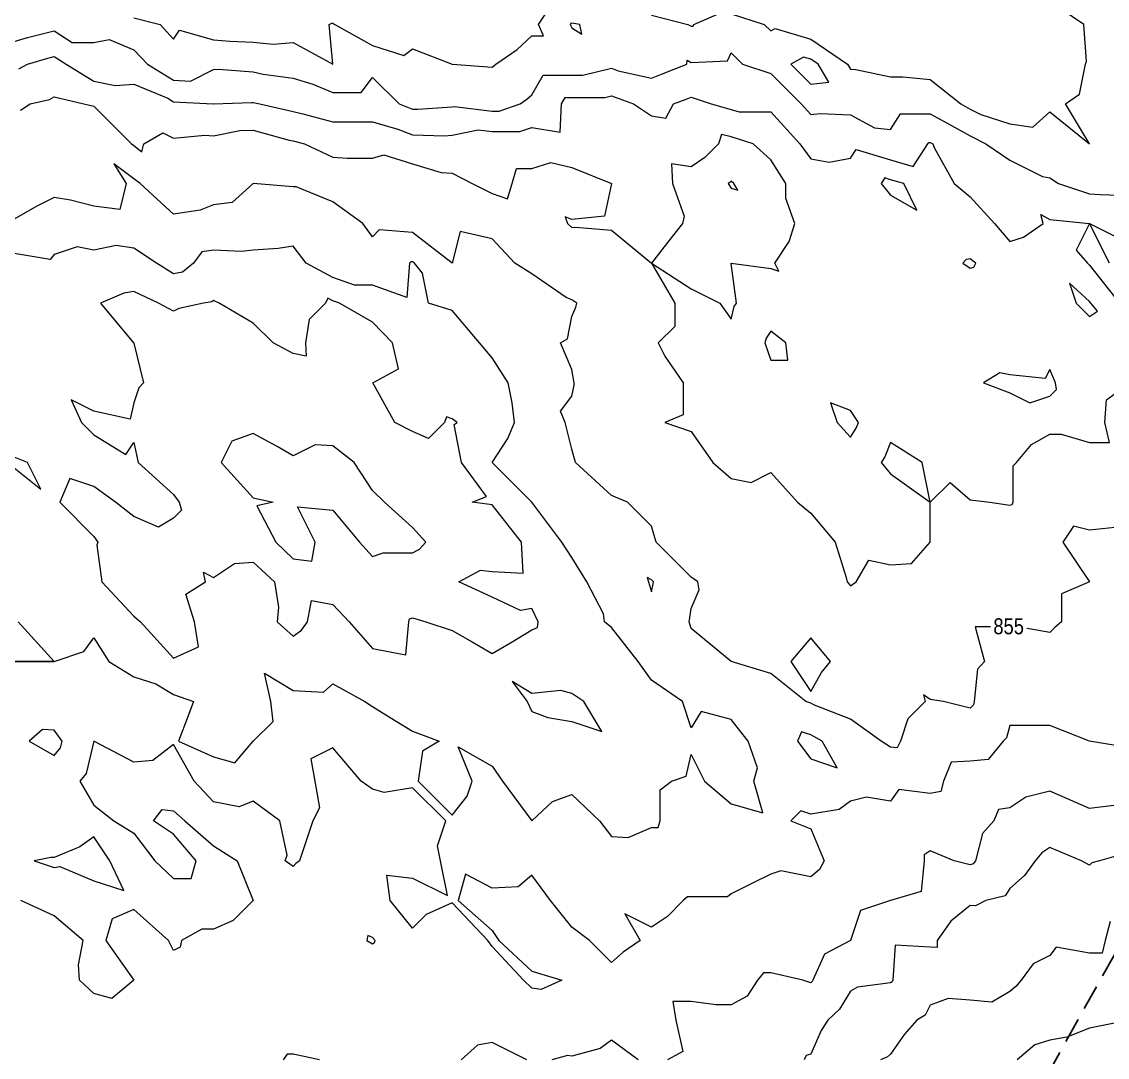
# Model space of a CAD drawing. Extents: x 532589 to 538856, y 6045658 to 6049082.
# Drawn here: x 536075 to 536617, y 6047909 to 6048426 of the extents above; entities that cross this region are included whole.
import ezdxf

# ---------------------------------------------------------------- set-up
doc = ezdxf.new("R2010")
doc.units = 0
doc.header["$LTSCALE"] = 5
doc.linetypes.add('foc-ACCESSROAD', pattern=[3.75, 2.5, -1.25])
doc.layers.add('C-AR', color=13, linetype='foc-ACCESSROAD')
doc.layers.add('C-TOPO-MAJR', color=7, linetype='Continuous', lineweight=15, true_color=0xd3aa5f)
doc.layers.add('C-TOPO-MINR', color=7, linetype='Continuous', lineweight=13, true_color=0xe9d5af)
doc.layers.add('C-TOPO-MAJR-TEXT', color=7, linetype='Continuous', true_color=0x644b1b)
doc.styles.get("Standard").update_dxf_attribs({"font": 'ARIALN.TTF'})

msp = doc.modelspace()

# ---------------------------------------------------------------- linework, layer by layer
at = {"layer": 'C-AR', "flags": 128}
msp.add_lwpolyline([(536194.759, 6047196.13), (536730.883, 6048156.681)], dxfattribs=at)
at = {"layer": 'C-TOPO-MAJR', "color": 9, "true_color": 0xbfbfbf, "flags": 128}
for points, elevation in [([(536621.281, 6048173.31), (536608.613, 6048172.042), (536600.651, 6048174.032), (536595.345, 6048166.071), (536608.613, 6048146.162), (536594.681, 6048140.186), (536594.681, 6048126.254), (536591.422, 6048123.537), (536588.705, 6048120.821), (536571.01, 6048124.04), (536568.796, 6048123.763), (536551.378, 6048123.763), (536556.124, 6048106.346), (536552.679, 6048102.555), (536550.986, 6048086.437), (536550.549, 6048084.777), (536548.888, 6048083.116), (536535.616, 6048086.437), (536528.98, 6048087.434), (536525.658, 6048089.759), (536526.489, 6048086.437), (536517.78, 6048077.728), (536514.051, 6048066.529), (536512.392, 6048063.209), (536509.071, 6048063.54), (536504.473, 6048066.529), (536489.163, 6048077.587), (536471.066, 6048084.625), (536469.255, 6048085.64), (536466.764, 6048086.437), (536449.346, 6048100.369), (536429.438, 6048106.346), (536409.53, 6048122.933), (536408.423, 6048126.254), (536408.624, 6048127.16), (536409.53, 6048132.89), (536413.514, 6048142.178), (536412.851, 6048146.162), (536409.53, 6048148.506), (536391.965, 6048166.071), (536389.621, 6048174.034), (536377.676, 6048185.979), (536369.713, 6048189.3), (536351.617, 6048205.887), (536349.805, 6048212.523), (536346.483, 6048225.796), (536344.112, 6048231.489), (536349.805, 6048239.068), (536351.05, 6048244.459), (536351.05, 6048245.704), (536349.805, 6048252.34), (536344.112, 6048265.612), (536347.707, 6048267.71), (536349.805, 6048278.884), (536351.797, 6048283.528), (536352.295, 6048285.521), (536349.805, 6048287.181), (536346.958, 6048288.367), (536329.896, 6048300.235), (536321.365, 6048305.429), (536309.988, 6048317.682), (536294.064, 6048321.353), (536290.08, 6048305.429), (536270.171, 6048320.914), (536253.447, 6048322.154), (536250.263, 6048318.704), (536245.288, 6048325.337), (536230.355, 6048336.197), (536211.979, 6048343.713), (536210.446, 6048343.713), (536190.538, 6048345.245), (536180.063, 6048335.813), (536170.63, 6048334.705), (536163.992, 6048331.975), (536150.721, 6048330.077), (536133.96, 6048345.245), (536130.813, 6048347.736), (536120.859, 6048355.2), (536127.077, 6048345.245), (536123.845, 6048332.305), (536110.905, 6048333.992), (536099.196, 6048337.046), (536090.996, 6048338.277), (536082.369, 6048333.965), (536071.088, 6048327.435)], 4275), ([(536430.766, 6048345.245), (536429.438, 6048346.491), (536428.815, 6048345.868), (536427.905, 6048345.245), (536429.438, 6048343.032), (536432.759, 6048341.924), (536430.766, 6048345.245)], 4275), ([(536474.687, 6048100.913), (536479.209, 6048106.346), (536469.255, 6048118.291), (536463.822, 6048111.778), (536459.3, 6048106.346), (536469.255, 6048091.414), (536474.687, 6048100.913)], 4275), ([(536094.207, 6048063.319), (536094.977, 6048066.529), (536090.996, 6048072.058), (536085.142, 6048072.384), (536078.559, 6048066.529), (536090.996, 6048059.421), (536094.207, 6048063.319)], 4275), ([(536628.521, 6047927.171), (536611.933, 6047923.85), (536608.613, 6047923.186), (536597.238, 6047918.637), (536588.705, 6047917.217), (536581.238, 6047914.729), (536572.418, 6047907.262)], 4280)]:
    msp.add_lwpolyline(points, dxfattribs=dict(at, elevation=elevation))
at = {"layer": 'C-TOPO-MINR', "color": 254, "true_color": 0xd9d9d9, "flags": 128}
for points, elevation in [([(536130.813, 6048428.108), (536144.084, 6048424.879), (536150.721, 6048417.41), (536153.709, 6048421.891), (536170.63, 6048417.059), (536179.052, 6048416.456), (536190.538, 6048416.031), (536200.491, 6048414.926), (536210.446, 6048415.829), (536230.352, 6048404.973), (536228.542, 6048424.879), (536229.843, 6048425.39), (536230.355, 6048425.483), (536231.405, 6048424.879), (536250.263, 6048414.339), (536265.843, 6048409.299), (536270.171, 6048412.627), (536290.077, 6048404.973), (536290.08, 6048404.973), (536290.104, 6048404.97), (536309.988, 6048403.549), (536310.817, 6048404.141), (536311.798, 6048404.97), (536322.523, 6048412.344), (536329.896, 6048419.187), (536335.588, 6048419.187), (536333.084, 6048424.879), (536339.851, 6048434.832)], 4271), ([(536429.438, 6048430.211), (536446.026, 6048424.879), (536449.346, 6048421.559), (536451.48, 6048422.745), (536469.255, 6048417.413), (536487.688, 6048404.97), (536489.163, 6048402.482), (536491.818, 6048402.315), (536509.071, 6048398.685), (536515.356, 6048398.685), (536528.98, 6048397.387), (536544.202, 6048385.062), (536548.888, 6048382.406), (536554.2, 6048379.751), (536568.796, 6048375.109), (536580.319, 6048373.539), (536588.705, 6048381.08), (536608.601, 6048365.166), (536596.673, 6048385.062), (536603.639, 6048390.036), (536606.618, 6048404.97), (536607.078, 6048406.505), (536605.772, 6048424.879), (536588.705, 6048436.255)], 4271), ([(536389.621, 6048429.538), (536407.871, 6048424.879), (536409.53, 6048423.974), (536410.395, 6048424.013), (536410.774, 6048424.879), (536423.804, 6048430.513)], 4271), ([(536353.777, 6048424.879), (536349.805, 6048425.401), (536349.332, 6048425.352), (536349.01, 6048424.879), (536349.805, 6048423.074), (536354.771, 6048419.912), (536353.777, 6048424.879)], 4272), ([(536071.088, 6048416.253), (536077.724, 6048418.243), (536090.996, 6048421.666), (536100.046, 6048415.829), (536110.905, 6048415.829), (536118.565, 6048417.218), (536130.813, 6048412.209), (536137.737, 6048404.97), (536150.721, 6048396.899), (536159.254, 6048396.438), (536170.63, 6048402.373), (536173.119, 6048402.481), (536190.538, 6048401.14), (536195.517, 6048399.991), (536210.446, 6048398.046), (536220.401, 6048395.016), (536230.355, 6048390.749), (536244.576, 6048390.749), (536250.263, 6048398.332), (536263.533, 6048385.062), (536270.171, 6048382.492), (536272.827, 6048382.407), (536290.08, 6048383.64), (536291.251, 6048383.891), (536309.988, 6048381.489), (536313.561, 6048381.489), (536323.924, 6048385.062), (536327.408, 6048387.55), (536329.896, 6048389.655), (536335.427, 6048399.439), (536349.805, 6048399.439), (536355.336, 6048399.439), (536369.713, 6048402.91), (536373.032, 6048401.652), (536389.621, 6048398.046), (536394.598, 6048399.994), (536407.323, 6048404.97), (536407.544, 6048406.956), (536409.53, 6048405.873), (536427.708, 6048406.7), (536429.438, 6048410.653), (536435.121, 6048404.97), (536449.346, 6048400.229), (536464.513, 6048385.062), (536469.255, 6048379.821), (536473.997, 6048380.32), (536489.163, 6048379.634), (536501.106, 6048373.12), (536509.071, 6048372.395), (536514.048, 6048380.086), (536528.98, 6048380.086), (536539.696, 6048374.345), (536548.888, 6048369.136), (536556.853, 6048365.154), (536568.796, 6048357.01), (536585.087, 6048348.863), (536588.705, 6048348.088), (536593.127, 6048345.245), (536608.613, 6048340.085), (536613.971, 6048339.887), (536628.521, 6048339.348)], 4272), ([(536073.385, 6048402.674), (536077.725, 6048404.97), (536087.935, 6048408.032), (536090.996, 6048408.822), (536096.968, 6048404.97), (536110.905, 6048396.525), (536121.625, 6048394.25), (536130.813, 6048395.014), (536147.878, 6048387.905), (536150.721, 6048386.138), (536170.606, 6048385.062), (536170.63, 6048385.06), (536170.631, 6048385.061), (536170.678, 6048385.062), (536189.71, 6048385.89), (536190.538, 6048385.827), (536193.851, 6048385.062), (536210.446, 6048381.375), (536215.424, 6048380.084), (536230.355, 6048376.213), (536239.204, 6048376.213), (536250.263, 6048376.213), (536262.839, 6048372.487), (536270.171, 6048369.648), (536286.1, 6048369.134), (536290.08, 6048369.418), (536302.963, 6048372.179), (536309.988, 6048371.279), (536323.771, 6048371.279), (536329.896, 6048373.39), (536343.999, 6048370.959), (536344.613, 6048385.062), (536346.488, 6048388.379), (536349.805, 6048388.379), (536366.396, 6048388.379), (536369.713, 6048389.18), (536380.569, 6048385.062), (536389.621, 6048379.205), (536396.732, 6048377.951), (536400.681, 6048385.062), (536407.04, 6048387.552), (536409.53, 6048388.525), (536419.485, 6048385.062), (536429.438, 6048382.316), (536433.42, 6048381.08), (536449.346, 6048381.08), (536463.824, 6048365.154), (536469.255, 6048357.687), (536478.446, 6048355.962), (536489.163, 6048357.913), (536492.007, 6048362.31), (536509.071, 6048357.191), (536520.449, 6048353.777), (536527.81, 6048365.154), (536528.27, 6048365.864), (536528.98, 6048365.864), (536530.305, 6048365.154), (536531.189, 6048362.944), (536540.925, 6048345.245), (536548.888, 6048338.611), (536561.139, 6048325.337), (536568.796, 6048316.287), (536575.662, 6048318.472), (536585.387, 6048325.337), (536584.28, 6048329.762), (536588.705, 6048327.327), (536608.589, 6048325.337), (536601.988, 6048312.054), (536607.62, 6048305.429), (536608.613, 6048304.526), (536623.546, 6048285.521)], 4273), ([(536472.942, 6048404.97), (536469.255, 6048407.459), (536465.699, 6048408.526), (536459.302, 6048404.97), (536469.255, 6048395.018), (536478.307, 6048395.918), (536472.942, 6048404.97)], 4272), ([(536074.148, 6048382.002), (536079.042, 6048385.062), (536088.698, 6048387.36), (536090.996, 6048388.576), (536105.922, 6048385.062), (536110.905, 6048383.954), (536129.705, 6048365.154), (536130.813, 6048364.323), (536134.8, 6048361.167), (536135.796, 6048365.154), (536145.291, 6048370.584), (536150.721, 6048367.999), (536166.304, 6048369.48), (536170.63, 6048369.134), (536183.901, 6048371.79), (536190.538, 6048372.019), (536208.55, 6048367.05), (536210.446, 6048366.629), (536216.136, 6048365.154), (536230.355, 6048358.519), (536237.464, 6048358.044), (536250.263, 6048358.044), (536255.793, 6048359.623), (536270.171, 6048355.199), (536284.552, 6048350.773), (536290.08, 6048350.482), (536300.031, 6048345.245), (536309.988, 6048340.269), (536317.645, 6048337.589), (536319.945, 6048345.245), (536322.243, 6048352.899), (536329.896, 6048352.899), (536339.266, 6048355.784), (536349.805, 6048353.39), (536369.71, 6048345.245), (536366.098, 6048328.952), (536349.805, 6048327.332), (536346.479, 6048328.663), (536347.588, 6048325.337), (536349.805, 6048323.343), (536351.618, 6048323.524), (536369.713, 6048322.024), (536389.619, 6048305.429), (536389.621, 6048305.425), (536401.234, 6048285.521), (536401.234, 6048273.908), (536392.939, 6048265.612), (536396.263, 6048258.971), (536405.553, 6048245.704), (536405.553, 6048229.772), (536396.263, 6048225.796), (536409.53, 6048221.376), (536420.248, 6048205.887), (536429.438, 6048197.924), (536439.394, 6048195.931), (536449.346, 6048200.915), (536462.62, 6048185.979), (536469.255, 6048180.552), (536481.506, 6048166.071), (536486.947, 6048148.378), (536487.5, 6048146.162), (536489.163, 6048144.168), (536490.271, 6048145.054), (536492.013, 6048146.162), (536498.213, 6048157.02), (536509.071, 6048154.691), (536519.691, 6048155.451), (536528.98, 6048166.067), (536528.982, 6048166.069), (536528.981, 6048166.071), (536528.981, 6048185.977), (536529.004, 6048185.979), (536538.946, 6048195.921), (536548.888, 6048187.15), (536558.83, 6048185.979), (536568.796, 6048184.554), (536569.905, 6048184.87), (536570.459, 6048185.979), (536570.459, 6048204.224), (536572.122, 6048205.887), (536579.659, 6048214.933), (536588.705, 6048220.111), (536594.389, 6048220.111), (536608.613, 6048215.839), (536618.569, 6048215.839), (536616.27, 6048225.796), (536617.146, 6048237.171), (536628.521, 6048245.701)], 4274), ([(536456.811, 6048337.78), (536456.811, 6048345.245), (536449.346, 6048357.19), (536440.497, 6048365.154), (536429.438, 6048368.585), (536424.699, 6048369.892), (536423.219, 6048365.154), (536416.373, 6048358.311), (536409.53, 6048353.628), (536399.577, 6048355.198), (536400.16, 6048345.245), (536405.908, 6048328.959), (536405.105, 6048325.337), (536398.332, 6048316.627), (536389.624, 6048305.429), (536409.53, 6048292.63), (536423.748, 6048285.521), (536429.438, 6048277.552), (536431.031, 6048283.927), (536432.093, 6048285.521), (536429.438, 6048305.417), (536429.435, 6048305.429), (536429.426, 6048305.441), (536429.438, 6048305.431), (536429.45, 6048305.429), (536449.346, 6048302.774), (536453.328, 6048301.447), (536451.338, 6048305.429), (536458.396, 6048316.288), (536461.292, 6048325.337), (536456.811, 6048337.78)], 4274), ([(536515.709, 6048345.245), (536509.071, 6048347.238), (536506.226, 6048348.091), (536504.385, 6048345.245), (536509.071, 6048339.554), (536522.353, 6048331.964), (536515.709, 6048345.245)], 4274), ([(536618.561, 6048305.429), (536608.661, 6048325.289), (536628.521, 6048315.389)], 4273), ([(536437.971, 6048066.529), (536429.438, 6048077.391), (536414.507, 6048081.459), (536409.53, 6048073.173), (536405.105, 6048086.437), (536389.621, 6048097.16), (536382.987, 6048106.346), (536369.713, 6048123.409), (536366.092, 6048126.254), (536365.731, 6048130.236), (536357.391, 6048146.162), (536349.805, 6048158.418), (536344.829, 6048166.071), (536329.901, 6048185.974), (536329.899, 6048185.979), (536329.896, 6048185.98), (536309.989, 6048205.887), (536317.831, 6048217.952), (536321.24, 6048225.796), (536319.94, 6048235.752), (536317.95, 6048245.704), (536309.988, 6048258.147), (536303.703, 6048265.612), (536290.08, 6048281.786), (536278.125, 6048285.521), (536275.155, 6048300.446), (536271.121, 6048305.429), (536270.171, 6048306.168), (536269.373, 6048306.227), (536268.637, 6048305.429), (536267.331, 6048288.361), (536250.263, 6048294.57), (536241.214, 6048294.57), (536230.355, 6048298.403), (536217.084, 6048305.429), (536210.446, 6048313.961), (536202.981, 6048312.894), (536190.538, 6048312.064), (536184.682, 6048311.285), (536170.63, 6048312.066), (536164.941, 6048311.117), (536160.674, 6048305.429), (536155.145, 6048301.005), (536150.721, 6048300.236), (536142.192, 6048305.429), (536130.813, 6048313.015), (536121.964, 6048314.278), (536110.905, 6048312.064), (536102.609, 6048313.724), (536090.996, 6048309.848), (536089.008, 6048307.417), (536071.088, 6048310.407)], 4276), ([(536550.783, 6048303.534), (536551.73, 6048305.429), (536548.888, 6048307.639), (536546.899, 6048307.418), (536545.271, 6048305.429), (536548.888, 6048303.088), (536550.783, 6048303.534)], 4273), ([(536609.324, 6048285.521), (536608.613, 6048286.425), (536598.671, 6048295.463), (536601.971, 6048285.521), (536608.613, 6048278.879), (536612.595, 6048281.539), (536609.324, 6048285.521)], 4274), ([(536332.739, 6048123.411), (536332.956, 6048126.254), (536329.896, 6048132.885), (536324.214, 6048131.937), (536309.988, 6048138.502), (536293.389, 6048146.162), (536304.131, 6048152.019), (536309.988, 6048151.404), (536325.47, 6048150.588), (536324.655, 6048166.071), (536309.988, 6048184.653), (536300.028, 6048185.979), (536307.148, 6048188.818), (536294.675, 6048205.887), (536291.025, 6048224.85), (536292.563, 6048225.796), (536290.08, 6048227.782), (536287.241, 6048228.634), (536286.108, 6048225.796), (536278.135, 6048217.832), (536270.171, 6048221.37), (536261.323, 6048225.796), (536250.275, 6048245.692), (536250.271, 6048245.704), (536263.147, 6048252.728), (536260.217, 6048265.612), (536250.263, 6048276.04), (536233.67, 6048285.521), (536230.355, 6048286.691), (536227.868, 6048288.007), (536226.738, 6048285.521), (536218.59, 6048277.377), (536216.73, 6048265.612), (536217.08, 6048258.979), (536210.446, 6048260.421), (536200.496, 6048265.612), (536190.538, 6048275.57), (536173.468, 6048285.521), (536170.63, 6048286.844), (536169.894, 6048286.256), (536165.663, 6048285.521), (536153.319, 6048282.923), (536150.721, 6048281.539), (536143.256, 6048285.521), (536130.813, 6048291.378), (536125.835, 6048290.499), (536114.218, 6048285.521), (536130.765, 6048265.661), (536130.797, 6048265.612), (536130.813, 6048265.564), (536135.786, 6048245.704), (536133.299, 6048243.218), (536130.813, 6048235.744), (536129.008, 6048227.601), (536110.905, 6048231.483), (536099.529, 6048237.171), (536104.779, 6048225.796), (536110.905, 6048219.67), (536126.836, 6048209.864), (536130.813, 6048215.847), (536133.023, 6048205.887), (536150.721, 6048189.961), (536153.565, 6048185.979), (536154.703, 6048181.997), (536150.721, 6048178.016), (536143.259, 6048173.533), (536130.813, 6048178.866), (536121.763, 6048185.979), (536110.905, 6048193.944), (536098.96, 6048197.924), (536093.836, 6048185.979), (536110.905, 6048168.91), (536112.893, 6048166.071), (536112.434, 6048164.541), (536114.886, 6048146.162), (536130.813, 6048129.097), (536134.131, 6048126.254), (536150.721, 6048108.153), (536163.166, 6048113.809), (536161.199, 6048126.254), (536156.847, 6048140.036), (536166.653, 6048146.162), (536165.657, 6048151.135), (536170.63, 6048148.372), (536181.248, 6048155.453), (536190.538, 6048156.117), (536201.255, 6048146.162), (536203.206, 6048133.495), (536202.481, 6048126.254), (536210.446, 6048119.013), (536214.638, 6048122.063), (536217.687, 6048126.254), (536219.638, 6048136.971), (536230.355, 6048134.963), (536238.551, 6048126.254), (536250.263, 6048112.984), (536266.854, 6048109.663), (536268.364, 6048126.254), (536268.752, 6048127.674), (536270.171, 6048128.242), (536276.805, 6048126.254), (536290.08, 6048121.832), (536300.031, 6048116.303), (536309.988, 6048110.327), (536319.941, 6048116.301), (536329.896, 6048122.275), (536332.739, 6048123.411)], 4277), ([(536456.809, 6048265.612), (536449.346, 6048271.585), (536446.958, 6048268.001), (536446.361, 6048265.612), (536449.346, 6048257.083), (536457.875, 6048257.083), (536456.809, 6048265.612)], 4273), ([(536591.548, 6048245.704), (536588.705, 6048252.345), (536586.494, 6048247.915), (536568.796, 6048249.686), (536563.818, 6048250.682), (536555.532, 6048245.704), (536568.796, 6048240.726), (536578.76, 6048235.741), (536588.705, 6048239.062), (536592.022, 6048242.386), (536591.548, 6048245.704)], 4274), ([(536492.007, 6048222.952), (536493.145, 6048225.796), (536489.163, 6048231.921), (536479.21, 6048235.748), (536482.526, 6048225.796), (536489.163, 6048218.555), (536492.007, 6048222.952)], 4273), ([(536273.634, 6048162.608), (536276.81, 6048166.071), (536270.171, 6048173.314), (536256.238, 6048185.979), (536250.263, 6048191.954), (536240.974, 6048205.887), (536230.355, 6048214.269), (536221.507, 6048214.735), (536210.446, 6048209.205), (536202.483, 6048213.851), (536190.538, 6048220.367), (536179.919, 6048216.507), (536174.609, 6048205.887), (536190.538, 6048188.186), (536200.486, 6048185.979), (536192.343, 6048184.174), (536201.791, 6048166.071), (536210.446, 6048157.774), (536219.927, 6048156.59), (536221.508, 6048166.071), (536212.656, 6048183.769), (536230.355, 6048181.997), (536243.624, 6048166.071), (536250.263, 6048158.828), (536255.573, 6048160.761), (536270.171, 6048160.761), (536273.634, 6048162.608)], 4278), ([(536524.993, 6048205.887), (536509.071, 6048215.846), (536506.226, 6048208.733), (536504.385, 6048205.887), (536509.071, 6048200.196), (536528.974, 6048185.985), (536524.993, 6048205.887)], 4274), ([(536077.719, 6048205.887), (536071.088, 6048208.54), (536064.457, 6048205.887), (536068.601, 6048203.4), (536071.088, 6048203.234), (536084.363, 6048192.612), (536077.719, 6048205.887)], 4277), ([(536390.671, 6048146.162), (536389.621, 6048147.212), (536387.405, 6048148.378), (536388.196, 6048146.162), (536389.621, 6048141.179), (536390.528, 6048145.255), (536390.671, 6048146.162)], 4276), ([(536073.079, 6048126.254), (536090.972, 6048106.37), (536071.088, 6048106.37)], 4276), ([(536071.092, 6048106.342), (536090.996, 6048106.342), (536091.001, 6048106.341), (536091.005, 6048106.346), (536105.925, 6048111.326), (536110.905, 6048118.3), (536118.373, 6048106.346), (536130.813, 6048098.689), (536141.87, 6048095.289), (536150.721, 6048089.901), (536160.68, 6048086.437), (536157.963, 6048079.196), (536153.209, 6048066.529), (536170.63, 6048058.784), (536181.352, 6048055.807), (536190.538, 6048066.525), (536190.542, 6048066.525), (536190.544, 6048066.529), (536200.488, 6048076.488), (536199.387, 6048086.437), (536196.222, 6048100.661), (536210.446, 6048091.965), (536225.669, 6048091.124), (536230.355, 6048095.289), (536246.277, 6048086.437), (536250.263, 6048083.944), (536256.907, 6048079.793), (536270.171, 6048071.507), (536283.436, 6048066.529), (536275.149, 6048061.551), (536273.014, 6048046.621), (536290.08, 6048029.555), (536297.545, 6048039.155), (536300.036, 6048046.621), (536292.93, 6048063.679), (536309.988, 6048054.086), (536315.181, 6048046.621), (536329.892, 6048026.716), (536329.894, 6048026.712), (536329.896, 6048026.706), (536329.898, 6048026.711), (536329.898, 6048026.712), (536340.151, 6048036.366), (536349.805, 6048039.984), (536363.653, 6048026.712), (536369.713, 6048018.968), (536377.911, 6048018.515), (536389.621, 6048023.399), (536392.935, 6048023.399), (536394.041, 6048026.712), (536394.041, 6048042.201), (536399.566, 6048046.621), (536407.041, 6048049.11), (536409.53, 6048059.885), (536416.168, 6048046.621), (536429.438, 6048035.248), (536445.365, 6048030.694), (536440.81, 6048046.621), (536442.708, 6048053.259), (536437.971, 6048066.529)], 4276), ([(536355.777, 6048086.437), (536349.805, 6048090.419), (536344.376, 6048091.866), (536329.896, 6048090.417), (536319.945, 6048096.388), (536327.556, 6048086.437), (536329.896, 6048081.462), (536337.855, 6048078.479), (536349.805, 6048076.485), (536364.74, 6048071.501), (536355.777, 6048086.437)], 4277), ([(536628.521, 6048063.209), (536608.621, 6048066.529), (536608.613, 6048066.553), (536608.605, 6048066.537), (536588.705, 6048074.483), (536580.751, 6048074.483), (536568.796, 6048074.483), (536567.14, 6048068.186), (536565.483, 6048066.529), (536557.938, 6048057.479), (536548.888, 6048056.573), (536539.407, 6048056.101), (536535.614, 6048046.621), (536534.216, 6048041.384), (536528.98, 6048040.401), (536513.339, 6048042.353), (536509.071, 6048036.66), (536497.131, 6048038.652), (536489.163, 6048036.657), (536483.479, 6048032.396), (536469.255, 6048030.038), (536464.271, 6048031.695), (536459.288, 6048026.712), (536469.255, 6048022.726), (536475.892, 6048006.804), (536473.68, 6048002.378), (536469.255, 6047998.838), (536454.324, 6048001.826), (536449.346, 6048000.165), (536440.497, 6047995.745), (536429.438, 6047990.221), (536427.625, 6047988.709), (536409.53, 6047988.709), (536407.717, 6047988.709), (536405.543, 6047986.896), (536397.587, 6047978.93), (536389.621, 6047973.614), (536376.355, 6047980.254), (536383.937, 6047966.987), (536375.566, 6047961.134), (536369.713, 6047955.928), (536358.654, 6047966.987), (536349.805, 6047973.622), (536339.188, 6047986.896), (536329.896, 6047999.563), (536322.927, 6047993.865), (536309.988, 6047993.183), (536296.718, 6048000.166), (536292.923, 6047986.896), (536309.988, 6047971.965), (536313.307, 6047966.987), (536329.896, 6047951.676), (536344.822, 6047947.079), (536334.493, 6047942.482), (536329.896, 6047943.096), (536325.628, 6047947.079), (536309.988, 6047963.924), (536307.892, 6047966.987), (536290.08, 6047985.79), (536277.064, 6047980.003), (536270.171, 6047973.111), (536258.974, 6047986.896), (536257.372, 6047999.695), (536270.171, 6047998.094), (536287.592, 6047989.383), (536284.106, 6048006.804), (536282.611, 6048014.272), (536286.762, 6048026.712), (536270.171, 6048043.303), (536255.953, 6048040.931), (536250.263, 6048042.639), (536244.573, 6048046.621), (536230.355, 6048063.212), (536219.298, 6048057.678), (536221.304, 6048046.621), (536223.72, 6048033.347), (536220.407, 6048026.712), (536217.915, 6048019.244), (536213.764, 6048006.804), (536211.868, 6048005.382), (536210.446, 6048003.961), (536206.465, 6048006.804), (536207.603, 6048009.647), (536203.809, 6048026.712), (536190.538, 6048036.669), (536183.51, 6048033.741), (536170.63, 6048036.193), (536161.11, 6048046.621), (536150.721, 6048064.998), (536140.333, 6048057.009), (536130.813, 6048056.101), (536110.907, 6048066.529), (536110.905, 6048066.534), (536110.901, 6048066.532), (536110.904, 6048066.529), (536107.051, 6048050.475), (536103.877, 6048046.621), (536110.905, 6048034.678), (536120.864, 6048026.712), (536130.813, 6048020.588), (536141.352, 6048006.804), (536150.721, 6047997.955), (536159.57, 6047997.955), (536162.101, 6048006.804), (536150.721, 6048020.075), (536140.763, 6048026.712), (536145.03, 6048032.404), (536150.721, 6048031.692), (536156.413, 6048026.712), (536170.63, 6048014.269), (536182.575, 6048006.804), (536190.534, 6047986.9), (536190.536, 6047986.896), (536180.586, 6047976.94), (536170.63, 6047972.673), (536164.944, 6047972.673), (536154.703, 6047966.987), (536154.039, 6047963.67), (536150.721, 6047962.009), (536148.234, 6047966.987), (536130.813, 6047982.471), (536120.091, 6047977.71), (536116.879, 6047966.987), (536130.805, 6047947.087), (536130.808, 6047947.079), (536119.951, 6047938.033), (536110.905, 6047940.445), (536103.796, 6047947.079), (536103.252, 6047954.732), (536105.474, 6047966.987), (536090.996, 6047979.243), (536074.414, 6047986.896)], 4276), ([(536474.941, 6048066.529), (536469.255, 6048069.714), (536464.571, 6048071.213), (536462.62, 6048066.529), (536469.255, 6048057.68), (536482.524, 6048053.259), (536474.941, 6048066.529)], 4276), ([(536620.782, 6048034.452), (536608.613, 6048032.934), (536597.553, 6048037.772), (536588.705, 6048041.643), (536576.758, 6048038.659), (536568.796, 6048033.349), (536563.108, 6048032.4), (536560.83, 6048026.712), (536555.172, 6048020.428), (536551.541, 6048006.804), (536550.48, 6048005.212), (536548.888, 6048004.814), (536540.925, 6048006.804), (536528.98, 6048011.78), (536525.994, 6048009.789), (536525.994, 6048006.804), (536524.455, 6047991.421), (536509.071, 6047986.899), (536509.067, 6047986.9), (536509.063, 6047986.896), (536494.138, 6047981.921), (536489.163, 6047966.995), (536489.159, 6047966.991), (536489.158, 6047966.987), (536476.146, 6047960.096), (536470.359, 6047947.079), (536469.94, 6047946.393), (536469.255, 6047945.753), (536465.278, 6047947.079), (536449.346, 6047950.871), (536445.554, 6047950.871), (536442.71, 6047947.079), (536437.4, 6047939.117), (536429.438, 6047934.829), (536421.779, 6047934.829), (536409.53, 6047936.46), (536400.241, 6047936.46), (536401.79, 6047927.171), (536405.265, 6047911.527), (536397.585, 6047907.262)], 4277), ([(536118.868, 6048006.804), (536110.905, 6048018.747), (536103.877, 6048013.832), (536090.996, 6048008.467), (536089.334, 6048008.467), (536081.03, 6048006.804), (536090.996, 6048003.479), (536093.846, 6048003.954), (536110.905, 6047996.848), (536125.835, 6047991.874), (536118.868, 6048006.804)], 4276), ([(536625.202, 6048010.123), (536613.579, 6048006.804), (536609.716, 6048005.701), (536608.613, 6048004.597), (536604.641, 6048006.804), (536588.705, 6048013.443), (536584.722, 6048010.787), (536581.462, 6048006.804), (536576.13, 6047999.47), (536568.796, 6047992.871), (536566.407, 6047989.285), (536556.846, 6047986.896), (536551.541, 6047984.243), (536548.888, 6047984.409), (536539.277, 6047976.598), (536532.492, 6047966.987), (536532.492, 6047963.475), (536528.98, 6047963.67), (536511.412, 6047964.647), (536510.312, 6047947.079), (536509.899, 6047946.252), (536509.071, 6047945.755), (536492.676, 6047943.566), (536489.163, 6047941.65), (536483.671, 6047932.663), (536477.789, 6047927.171), (536474.449, 6047921.976), (536469.255, 6047910.102), (536467.045, 6047909.472), (536465.941, 6047907.262)], 4278), ([(536619.001, 6047976.507), (536616.357, 6047966.987), (536614.948, 6047960.652), (536608.613, 6047960.652), (536592.021, 6047963.671), (536588.705, 6047959.522), (536580.413, 6047955.37), (536574.48, 6047947.079), (536571.856, 6047944.019), (536568.796, 6047941.395), (536559.75, 6047936.217), (536548.888, 6047937.123), (536538.03, 6047938.029), (536528.98, 6047934.639), (536526.49, 6047929.661), (536522.342, 6047927.171), (536516.1, 6047920.142), (536509.071, 6047910.105), (536507.54, 6047908.793), (536504.093, 6047907.262)], 4279), ([(536251.256, 6047965.994), (536251.431, 6047966.987), (536250.263, 6047968.406), (536247.78, 6047969.471), (536247.424, 6047966.987), (536250.263, 6047965.333), (536251.256, 6047965.994)], 4277), ([(536327.41, 6047907.262), (536309.988, 6047915.97), (536302.654, 6047914.596), (536294.504, 6047907.262)], 4277), ([(536382.987, 6047907.262), (536369.713, 6047917.215), (536364.025, 6047912.95), (536349.805, 6047909.068), (536347.598, 6047909.469), (536339.857, 6047907.262)], 4277), ([(536223.721, 6047907.262), (536210.446, 6047910.105), (536207.604, 6047910.105), (536205.471, 6047907.262)], 4277)]:
    msp.add_lwpolyline(points, dxfattribs=dict(at, elevation=elevation))

# ---------------------------------------------------------------- next in the draw order: texts
at = {"layer": 'C-TOPO-MAJR-TEXT', "linetype": 'Continuous', "lineweight": -3, "insert": (536568.193, 6048123.949, 4275), "char_height": 8, "width": 14.98859, "attachment_point": 5, "bg_fill": 3, "box_fill_scale": 1.181818, "bg_fill_color": 256, "bg_fill_true_color": 13158600, "bg_fill_transparency": 0}
msp.add_mtext('855', dxfattribs=at)

doc.saveas('drawing.dxf')
